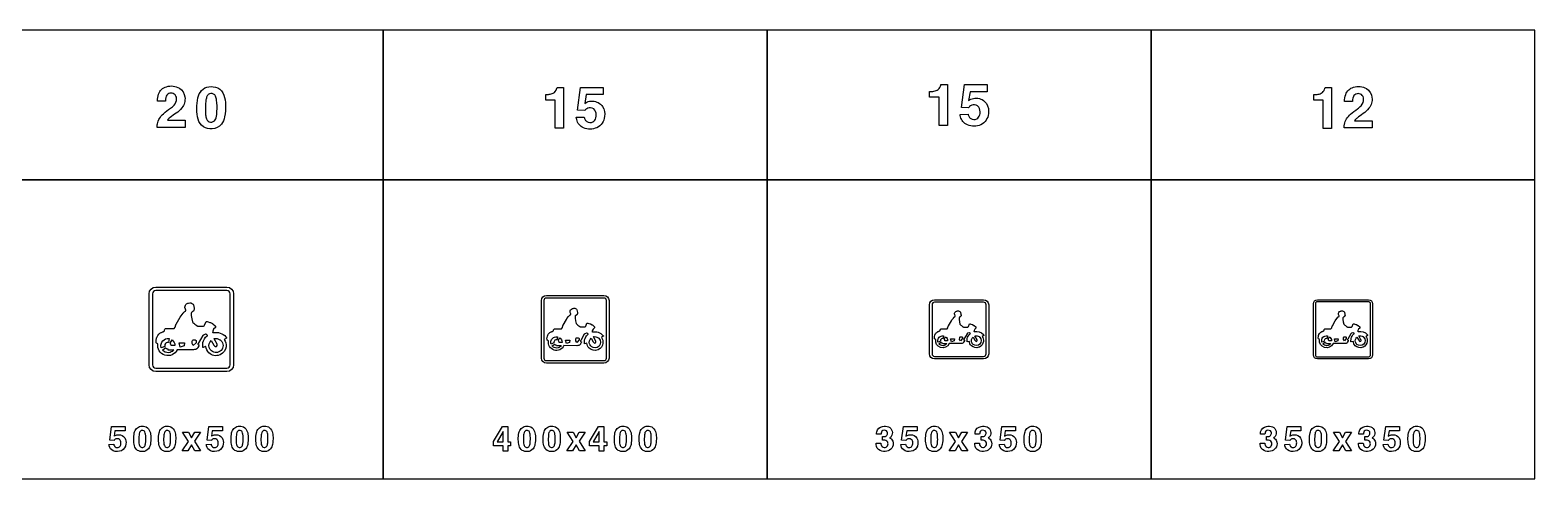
# Model space of a CAD drawing. Extents: x 0 to 18160, y 0 to 2655.
# Drawn here: x 9262 to 18160, y 0 to 2655 of the extents above; entities that cross this region are included whole.
import ezdxf

# ---------------------------------------------------------------- set-up
doc = ezdxf.new("R2010")
doc.units = 0
doc.header["$MEASUREMENT"] = 0

msp = doc.modelspace()

# ---------------------------------------------------------------- linework, layer by layer
for points in [[(9080, 1770), (11350, 1770), (11350, 2655), (9080, 2655)], [(11350, 1770), (13620, 1770), (13620, 2655), (11350, 2655)], [(13620, 1770), (15890, 1770), (15890, 2655), (13620, 2655)], [(15890, 1770), (18160, 1770), (18160, 2655), (15890, 2655)], [(9080, 0), (11350, 0), (11350, 1770), (9080, 1770)], [(11350, 0), (13620, 0), (13620, 1770), (11350, 1770)], [(13620, 0), (15890, 0), (15890, 1770), (13620, 1770)], [(15890, 0), (18160, 0), (18160, 1770), (15890, 1770)], [(10175.4, 805.123), (10172.3, 787.291), (10149.9, 779.901), (10143.3, 805.123)], [(12453.3, 821.098), (12450.8, 806.832), (12432.9, 800.921), (12427.7, 821.098)], [(14727.3, 829.086), (14725.1, 816.603), (14709.4, 811.431), (14704.8, 829.086)], [(16997.3, 829.086), (16995.1, 816.604), (16979.4, 811.431), (16974.8, 829.086)], [(10198.2, 221.797), (10163.1, 276.346), (10197.9, 276.346), (10216.2, 242.294), (10234.9, 276.346), (10269, 276.346), (10233.5, 222.318), (10270, 166.299), (10235.4, 166.299), (10215.6, 202.389), (10195.2, 166.299), (10161, 166.299)], [(12001, 222.096), (12055.2, 309.963), (12087.1, 309.963), (12087.1, 219.228), (12103.3, 219.228), (12103.3, 196.409), (12087.1, 196.409), (12087.1, 165.058), (12058.6, 165.058), (12058.6, 196.409), (12001, 196.409)], [(12058.6, 280.769), (12022.6, 219.228), (12058.6, 219.228)], [(12472.5, 221.797), (12437.4, 276.346), (12472.2, 276.346), (12490.5, 242.294), (12509.2, 276.346), (12543.3, 276.346), (12507.8, 222.318), (12544.3, 166.299), (12509.7, 166.299), (12489.9, 202.389), (12469.5, 166.299), (12435.3, 166.299)], [(12569, 222.114), (12623.3, 309.981), (12655.1, 309.981), (12655.1, 219.246), (12671.3, 219.246), (12671.3, 196.427), (12655.1, 196.427), (12655.1, 165.076), (12626.6, 165.076), (12626.6, 196.427), (12569, 196.427)], [(12626.6, 280.787), (12590.6, 219.246), (12626.6, 219.246)], [(14734.2, 221.783), (14699.1, 276.332), (14733.9, 276.332), (14752.1, 242.28), (14770.8, 276.333), (14805, 276.333), (14769.4, 222.304), (14806, 166.285), (14771.4, 166.285), (14751.6, 202.375), (14731.2, 166.285), (14697, 166.285)], [(17004.2, 221.783), (16969.1, 276.332), (17003.9, 276.332), (17022.1, 242.28), (17040.8, 276.333), (17075, 276.333), (17039.4, 222.304), (17076, 166.285), (17041.4, 166.285), (17021.6, 202.375), (17001.2, 166.285), (16967, 166.285)]]:
    msp.add_lwpolyline(points, close=True)
for points in [[(10012.9, 2078.85, -0.0640343), (10014.2, 2099.78, -0.161687), (10050, 2160.33, -0.0283718), (10091.8, 2192.71, 0.0545111), (10112.7, 2210.64, 0.192461), (10127.7, 2250.18, 0.234238), (10114.1, 2276.56, 0.196223), (10088.8, 2281.34, 0.252425), (10066.8, 2264.16, 0.0856617), (10062.7, 2247.14, 0.0202329), (10062, 2235.45), (10015.3, 2235.45, -0.0983795), (10021.4, 2276.76, -0.245047), (10067.6, 2319.89, -0.207102), (10144.5, 2311.55, -0.233443), (10177, 2259.22, -0.20961), (10158.8, 2195.04, -0.0785124), (10124.9, 2163.57, 0.0107372), (10089.1, 2137.78, 0.0665092), (10073.2, 2121.74), (10177.7, 2121.74), (10177.7, 2078.85)], [(10247.9, 2191.49, -0.0563084), (10253.9, 2254.33, -0.130301), (10276.1, 2298.12, -0.174843), (10317.9, 2319.53, -0.147552), (10371, 2312.9, -0.192146), (10407.8, 2269.73, -0.0833996), (10417.1, 2212.7, -0.0545507), (10412.1, 2141.92, -0.116773), (10393, 2097.85, -0.221099), (10338.1, 2070.16, -0.162564), (10286.7, 2082.68, -0.174743), (10255.4, 2128.1, -0.0640867), (10247.9, 2186.79)], [(12310.9, 2274.45), (12324.1, 2274.45, 0.0261527), (12330.1, 2275.12, 0.0824327), (12354.9, 2282.34, 0.211118), (12374.9, 2306.08, 0.0230957), (12377.6, 2315.99), (12415.7, 2315.99), (12415.7, 2074.01), (12367.1, 2074.01), (12367.1, 2241.03), (12310.9, 2241.03)], [(12491, 2139), (12538, 2140.78, 0.0452719), (12544.4, 2124.55, 0.0567733), (12549.1, 2117.67, 0.070207), (12553.5, 2114.2, 0.264984), (12589.6, 2112.3, 0.20748), (12607, 2135.41, 0.147389), (12605.8, 2173.44, 0.308532), (12576.4, 2194.85, 0.215743), (12546.7, 2184.62, 0.028781), (12541.3, 2178.38), (12498.7, 2180.39), (12516.5, 2315.07), (12650.5, 2315.07), (12650.5, 2273.2), (12550.1, 2273.2), (12541.1, 2221.19, -0.0211252), (12554.1, 2228.73, -0.121371), (12587.4, 2234.58, -0.244671), (12647.2, 2202.63, -0.173069), (12658.8, 2143.5, -0.256779), (12613.6, 2077.51, -0.199585), (12534, 2076.44, -0.245625), (12493.7, 2125.34, -0.0170062)], [(14580.9, 2291.94), (14594, 2291.94, 0.0261527), (14600.1, 2292.61, 0.0824327), (14624.9, 2299.84, 0.211118), (14644.9, 2323.58, 0.0230957), (14647.6, 2333.49), (14685.7, 2333.49), (14685.7, 2091.51), (14637.1, 2091.51), (14637.1, 2258.53), (14580.9, 2258.53)], [(14761, 2156.5), (14808, 2158.28, 0.0452719), (14814.4, 2142.04, 0.0567733), (14819.1, 2135.17, 0.070207), (14823.5, 2131.7, 0.264984), (14859.6, 2129.8, 0.20748), (14877, 2152.9, 0.147389), (14875.8, 2190.94, 0.308532), (14846.4, 2212.34, 0.215743), (14816.7, 2202.11, 0.028781), (14811.3, 2195.87), (14768.7, 2197.89), (14786.5, 2332.56), (14920.5, 2332.56), (14920.5, 2290.7), (14820.1, 2290.7), (14811.1, 2238.69, -0.0211252), (14824, 2246.23, -0.121371), (14857.4, 2252.08, -0.244671), (14917.2, 2220.12, -0.173069), (14928.7, 2161, -0.256779), (14883.6, 2095.01, -0.199585), (14804, 2093.94, -0.245625), (14763.7, 2142.83, -0.0170062)], [(16852.4, 2273.43), (16865.5, 2273.43, 0.0261527), (16871.5, 2274.1, 0.0824327), (16896.4, 2281.32, 0.211118), (16916.4, 2305.06, 0.0230957), (16919, 2314.97), (16957.1, 2314.97), (16957.1, 2072.99), (16908.5, 2072.99), (16908.5, 2240.01), (16852.4, 2240.01)], [(17032.5, 2075.98, -0.0640343), (17033.8, 2096.92, -0.161687), (17069.6, 2157.46, -0.0283718), (17111.4, 2189.85, 0.0545111), (17132.3, 2207.78, 0.192461), (17147.3, 2247.31, 0.234238), (17133.7, 2273.69, 0.196223), (17108.4, 2278.47, 0.252425), (17086.4, 2261.29, 0.0856617), (17082.3, 2244.27, 0.0202329), (17081.6, 2232.58), (17034.9, 2232.58, -0.0983795), (17041, 2273.89, -0.245047), (17087.1, 2317.02, -0.207102), (17164.1, 2308.69, -0.233443), (17196.6, 2256.36, -0.20961), (17178.4, 2192.18, -0.0785124), (17144.5, 2160.7, 0.0107372), (17108.7, 2134.91, 0.0665092), (17092.8, 2118.88), (17197.3, 2118.88), (17197.3, 2075.98)], [(10299.2, 2160.96, 0.0124589), (10299.8, 2154.64, 0.0668192), (10305.4, 2129.25, 0.615362), (10356.3, 2123.64, 0.0726881), (10361.7, 2136.67, 0.0588562), (10366.4, 2173.95, 0.0389037), (10364.8, 2240.94, 0.084671), (10358.2, 2264.28, 0.156013), (10346.8, 2276.44, 0.143208), (10331, 2279.4, 0.172584), (10315.3, 2273.2, 0.132565), (10305.3, 2257.64, 0.0498315), (10300.8, 2235.92, 0.0368731)], [(10005, 635, -0.414213), (9965, 675), (9965, 1095, -0.414213), (10005, 1135), (10425, 1135, -0.414213), (10465, 1095), (10465, 675, -0.414213), (10425, 635)], [(10005, 655), (10425, 655, 0.414213), (10445, 675), (10445, 1095, 0.414213), (10425, 1115), (10005, 1115, 0.414213), (9985, 1095), (9985, 675, 0.414213)], [(12315, 685, -0.414213), (12285, 715), (12285, 1055, -0.414213), (12315, 1085), (12655, 1085, -0.414213), (12685, 1055), (12685, 715, -0.414213), (12655, 685)], [(12315, 700), (12655, 700, 0.414213), (12670, 715), (12670, 1055, 0.414213), (12655, 1070), (12315, 1070, 0.414213), (12300, 1055), (12300, 715, 0.414213)], [(10088.5, 889.712), (10095.2, 889.127), (10097, 889.113), (10113.1, 889.113), (10120.4, 897.14), (10123.6, 911.098, -0.0734665), (10125.3, 915.37), (10149.5, 956.897), (10154.2, 964.241), (10166.6, 979.958, -0.106302), (10178, 991.614, 0.0110135), (10178.6, 992.24, -0.0597606), (10179.9, 993.14, 0.0358043), (10181.9, 994.426, 0.101417), (10182.4, 994.997, 0.121164), (10182.4, 995.512, 0.0681295), (10182, 997.083, -0.00559574), (10181.6, 998.255), (10178.1, 1009.24, -0.083152), (10176.9, 1016.55, -0.165526), (10180.2, 1027.78, -0.18054), (10194.9, 1039.05, -0.00931078), (10199.2, 1040.03, -0.1105), (10211.3, 1040.68, -0.107842), (10222.1, 1036.34, -0.193493), (10227.3, 1028.78), (10231, 1009.91, 0.0172048), (10232.1, 1006.33, -0.0531402), (10232.4, 1004.6, 0.0108776), (10232.8, 1002.61, -0.208209), (10232.4, 1000.44, -0.0626307), (10230.8, 998.827, 0.128147), (10229.4, 996.997, -0.0728872), (10227, 992.911, -0.0866384), (10225.1, 991.54, 0.0801902), (10222.5, 989.541, -0.063134), (10219.1, 986.741), (10217.6, 985.997, 0.26644), (10214.5, 981.226), (10214.5, 967.483), (10217.5, 946.97), (10221.7, 929.113), (10224.6, 926.226, 0.0469482), (10247.2, 906.564, -0.00650722), (10247.6, 906.173, 0.218206), (10252.4, 904.234, -0.0203546), (10261.9, 903.667), (10287.5, 902.838, 0.151053), (10293.8, 909.416), (10301.9, 930.741, -0.0922647), (10315.5, 928.941), (10324.6, 925.997, -0.0521005), (10328, 924.669), (10340.8, 918.555, -0.0470384), (10341.4, 918.097), (10342.6, 917.126), (10356.3, 904.869, -0.00817169), (10357.7, 903.175), (10357.7, 897.666), (10357.7, 895.583), (10347, 885.883), (10341.5, 873.541), (10341.5, 864.841, -0.0145012), (10344.7, 865.686, -0.265916), (10420, 840.379, -0.0810022), (10422.5, 837.27, 0.0363716), (10423.2, 836.34, -0.139956), (10423.6, 835.455, -0.160071), (10423.2, 834.184, -0.102832), (10422.7, 833.527), (10409.9, 825.469, 0.0925799), (10409.2, 824.341, -0.188308), (10420.2, 782, -0.261646), (10386.5, 734.798, -0.0175687), (10382.6, 733.124, -0.296211), (10318.9, 745.953, -0.179221), (10301.1, 783.511, 0.116494), (10300.3, 783.398, 0.0103544), (10299.8, 783.183), (10284.4, 777.862, -0.2492), (10283.1, 778.769, -0.123838), (10282.8, 781.498, 0.0149387), (10282.9, 783.312), (10282.9, 791.876, -0.0757121), (10284, 806.15, -0.164288), (10307.9, 846.251), (10308.4, 846.597, -0.0193104), (10309.1, 847.169, 0.232387), (10310.3, 849.355, 0.210015), (10309.3, 851.29), (10303.3, 856.504, 0.319438), (10299.1, 856.43), (10287.1, 851.162, 0.146069), (10282.1, 848.083), (10255.4, 801.64, -0.00762211), (10254.2, 799.94, 0.0853015), (10253.5, 798.44, 0.267708), (10254, 796.962), (10259.4, 793.497, -0.281828), (10260.6, 791.34, -0.10676), (10259.8, 788.483, -0.00628298), (10259.5, 787.883), (10254.3, 778.069, -0.0103413), (10253.1, 776.055, 0.0265761), (10252.8, 775.555, -0.102349), (10252, 774.525, 0.0536974), (10251, 773.405, -0.153336), (10241.4, 765.957, -0.0602058), (10227.3, 763.997), (10131.1, 764.113, -0.878082), (10017.4, 799.233, 0.0275905), (10017.2, 799.498), (10008.6, 803.598, -0.0367478), (10007.6, 804.255, -0.0743239), (10007, 804.94, -0.0353878), (10006.4, 813.977, -0.0824297), (10009.7, 834.188, -0.025853), (10012.2, 840.347, -0.171848), (10036.2, 866.781, -0.0205611), (10039.1, 867.025, 0.119232), (10045.3, 869.168, -0.0351181), (10047.6, 870.24), (10049.1, 870.997, 0.053858), (10050.8, 871.897, -0.0879301), (10052.6, 872.941, 0.0714282), (10054.6, 874.012, 0.234052), (10055.8, 876.998, 0.0224439), (10055.6, 878.983, -0.173776), (10056, 881.068, 0.00833532), (10056.8, 882.369, -0.0894157), (10062.5, 889.712)], [(12383.8, 888.77), (12389.2, 888.301), (12390.6, 888.29), (12403.5, 888.29), (12409.3, 894.712), (12411.9, 905.878, -0.0734665), (12413.2, 909.296), (12432.6, 942.518), (12436.4, 948.393), (12446.2, 960.966, -0.106302), (12455.4, 970.291, 0.0110135), (12455.9, 970.792, -0.0597606), (12456.9, 971.512, 0.0358043), (12458.5, 972.541, 0.101417), (12458.9, 973.204, 0.0681295), (12458.6, 974.666, -0.00559574), (12458.3, 975.604), (12455.5, 984.393, -0.083152), (12454.5, 990.241, -0.165526), (12457.2, 999.22, -0.18054), (12468.9, 1008.24, -0.00931078), (12472.3, 1009.03, -0.1105), (12482, 1009.54, -0.107842), (12490.7, 1006.07, -0.193493), (12494.8, 1000.03), (12497.8, 984.93, 0.0172048), (12498.7, 982.061, -0.0531402), (12498.9, 980.678, 0.0108776), (12499.2, 979.089, -0.208209), (12498.9, 977.353, -0.0626307), (12497.6, 976.061, 0.128147), (12496.5, 974.598, -0.0728872), (12494.6, 971.329, -0.0866384), (12493.1, 970.232, 0.0801902), (12491, 968.633, -0.063134), (12488.3, 966.393), (12487.1, 965.798, 0.26644), (12484.6, 961.981), (12484.6, 950.986), (12487, 934.576), (12490.4, 920.29), (12492.7, 917.981, 0.0469482), (12510.9, 902.095, 0.218206), (12514.9, 900.387, -0.0203546), (12522.5, 899.933), (12543, 899.27, 0.151053), (12548, 904.533), (12554.5, 921.593, -0.0922647), (12565.4, 920.153), (12572.7, 917.798, -0.0521005), (12575.4, 916.735), (12585.6, 911.844, -0.0470384), (12586.1, 911.478), (12587.1, 910.701), (12598.1, 900.895, -0.00817169), (12599.2, 899.54), (12599.2, 895.133), (12599.2, 893.466), (12590.6, 885.706), (12586.2, 875.832), (12586.2, 868.873, -0.0145012), (12588.8, 869.549, -0.265916), (12649, 849.303, -0.0810022), (12651, 846.816, 0.0363716), (12651.5, 846.072, -0.139956), (12651.9, 845.364, -0.160071), (12651.6, 844.347, -0.102832), (12651.1, 843.821), (12640.9, 837.375, 0.0925799), (12640.3, 836.472, -0.188308), (12649.1, 802.6, -0.261646), (12622.2, 764.838, -0.0175687), (12619.1, 763.499, -0.296211), (12568.1, 773.762, -0.179221), (12553.8, 803.809, 0.116494), (12553, 803.633), (12540.5, 799.289, -0.2492), (12539.5, 800.015, -0.123838), (12539.2, 802.198, 0.0149387), (12539.3, 803.649), (12539.3, 810.501, -0.0757121), (12540.2, 821.92, -0.164288), (12559.5, 854.139, -0.0193104), (12560.3, 854.735, 0.232387), (12561.2, 856.484, 0.210015), (12560.5, 858.032), (12555.6, 862.204, 0.319438), (12552.3, 862.144), (12542.7, 857.93, 0.146069), (12538.7, 855.466), (12517.3, 818.312, -0.00762211), (12516.4, 816.952, 0.0853015), (12515.8, 815.752, 0.267708), (12516.2, 814.57), (12520.5, 811.798, -0.281828), (12521.5, 810.072, -0.10676), (12520.8, 807.787, -0.00628298), (12520.6, 807.307), (12516.5, 799.455, -0.0103413), (12515.4, 797.644, -0.102349), (12514.6, 796.62, 0.0536974), (12513.8, 795.724, -0.153336), (12506.1, 789.765, -0.0602058), (12494.8, 788.197), (12417.9, 788.29, -0.878082), (12326.8, 816.492), (12319.9, 819.878, -0.0367478), (12319.1, 820.404, -0.0743239), (12318.6, 820.952, -0.0353878), (12318.1, 828.182, -0.0824297), (12320.8, 844.35, -0.025853), (12322.7, 849.278, -0.171848), (12341.9, 870.425, -0.0205611), (12344.3, 870.62, 0.119232), (12349.3, 872.335, -0.0351181), (12351.1, 873.192), (12352.3, 873.798, 0.053858), (12353.6, 874.518, -0.0879301), (12355.1, 875.353, 0.0714282), (12356.7, 876.21, 0.234052), (12357.6, 878.598, 0.0224439), (12357.5, 880.186, -0.173776), (12357.8, 881.855, 0.00833532), (12358.4, 882.895, -0.0894157), (12363, 888.77)], [(14610, 710, -0.414213), (14580, 740), (14580, 1030, -0.414213), (14610, 1060), (14900, 1060, -0.414213), (14930, 1030), (14930, 740, -0.414213), (14900, 710)], [(14610, 725), (14900, 725, 0.414213), (14915, 740), (14915, 1030, 0.414213), (14900, 1045), (14610, 1045, 0.414213), (14595, 1030), (14595, 740, 0.414213)], [(14666.5, 888.299), (14671.2, 887.889), (14672.4, 887.879), (14683.7, 887.879), (14688.8, 893.498), (14691, 903.269, -0.0734665), (14692.2, 906.259), (14709.2, 935.328), (14712.5, 940.469), (14721.1, 951.471, -0.106302), (14729.1, 959.63, 0.0110135), (14729.6, 960.068, -0.0597606), (14730.4, 960.698, 0.0358043), (14731.8, 961.599, 0.101417), (14732.2, 962.178, 0.0681295), (14731.9, 963.458, -0.00559574), (14731.6, 964.278), (14729.2, 971.969, -0.083152), (14728.3, 977.086, -0.165526), (14730.7, 984.943, -0.18054), (14740.9, 992.835, -0.00931078), (14743.9, 993.522, -0.1105), (14752.4, 993.976, -0.107842), (14760, 990.938, -0.193493), (14763.6, 985.648), (14766.2, 972.438, 0.0172048), (14767, 969.929, -0.0531402), (14767.2, 968.719, 0.0108776), (14767.5, 967.328, -0.208209), (14767.2, 965.809, -0.0626307), (14766.1, 964.679, 0.128147), (14765.1, 963.398, -0.0728872), (14763.4, 960.538, -0.0866384), (14762, 959.578, 0.0801902), (14760.3, 958.179, -0.063134), (14757.9, 956.219), (14756.8, 955.698, 0.26644), (14754.7, 952.358), (14754.7, 942.738), (14756.8, 928.379), (14759.7, 915.879), (14761.8, 913.858, 0.0469482), (14777.7, 899.958, 0.218206), (14781.2, 898.464, -0.0203546), (14787.9, 898.067), (14805.8, 897.486, 0.151053), (14810.1, 902.091), (14815.8, 917.019, -0.0922647), (14825.4, 915.759), (14831.7, 913.698, -0.0521005), (14834.1, 912.769), (14843.1, 908.488, -0.0470384), (14843.5, 908.168), (14844.3, 907.488), (14853.9, 898.908, -0.00817169), (14854.9, 897.723), (14854.9, 893.866), (14854.9, 892.408), (14847.4, 885.618), (14843.5, 876.978), (14843.5, 870.889, -0.0145012), (14845.8, 871.48, -0.265916), (14898.5, 853.766, -0.0810022), (14900.2, 851.589, 0.0363716), (14900.7, 850.938, -0.139956), (14901, 850.318, -0.160071), (14900.8, 849.429, -0.102832), (14900.4, 848.969), (14891.4, 843.328, 0.0925799), (14890.9, 842.539, -0.188308), (14898.6, 812.9, -0.261646), (14875, 779.858, -0.0175687), (14872.3, 778.687, -0.296211), (14827.7, 787.667, -0.179221), (14815.2, 813.958, 0.116494), (14814.5, 813.804), (14803.5, 810.003, -0.2492), (14802.7, 810.639, -0.123838), (14802.5, 812.549, 0.0149387), (14802.5, 813.818), (14802.5, 819.813, -0.0757121), (14803.3, 829.805, -0.164288), (14820.2, 857.997, -0.0193104), (14820.9, 858.519, 0.232387), (14821.7, 860.049, 0.210015), (14821, 861.403), (14816.8, 865.053, 0.319438), (14813.9, 865.001), (14805.5, 861.313, 0.146069), (14802, 859.158), (14783.3, 826.648, -0.00762211), (14782.5, 825.458, 0.0853015), (14782, 824.408, 0.267708), (14782.3, 823.374), (14786.1, 820.948, -0.281828), (14786.9, 819.438, -0.10676), (14786.2, 817.228), (14782.5, 810.148, -0.0103413), (14781.6, 808.563, -0.102349), (14780.9, 807.668, 0.0536974), (14780.2, 806.883, -0.153336), (14773.5, 801.67, -0.0602058), (14763.6, 800.298), (14696.3, 800.379, -0.878082), (14616.6, 825.056), (14610.6, 828.019, -0.0367478), (14609.8, 828.478, -0.0743239), (14609.4, 828.958, -0.0353878), (14609, 835.284, -0.0824297), (14611.3, 849.432, -0.025853), (14613, 853.743, -0.171848), (14629.8, 872.247, -0.0205611), (14631.9, 872.418, 0.119232), (14636.2, 873.918, -0.0351181), (14637.8, 874.668), (14638.9, 875.198, 0.053858), (14640, 875.828, -0.0879301), (14641.3, 876.559, 0.0714282), (14642.8, 877.309, 0.234052), (14643.5, 879.398, 0.0224439), (14643.4, 880.788, -0.173776), (14643.7, 882.248, 0.00833532), (14644.3, 883.158, -0.0894157), (14648.3, 888.299)], [(16874, 710, -0.414213), (16850, 734), (16850, 1036, -0.414213), (16874, 1060), (17176, 1060, -0.414213), (17200, 1036), (17200, 734, -0.414213), (17176, 710)], [(16874, 722), (17176, 722, 0.414213), (17188, 734), (17188, 1036, 0.414213), (17176, 1048), (16874, 1048, 0.414213), (16862, 1036), (16862, 734, 0.414213)], [(16936.5, 888.299), (16941.2, 887.889), (16942.4, 887.879), (16953.7, 887.879), (16958.8, 893.498), (16961, 903.269, -0.0734665), (16962.2, 906.259), (16979.2, 935.328), (16982.5, 940.469), (16991.1, 951.471, -0.106302), (16999.1, 959.63, 0.0110135), (16999.6, 960.068, -0.0597606), (17000.4, 960.698, 0.0358043), (17001.8, 961.599, 0.101417), (17002.2, 962.178, 0.0681295), (17001.9, 963.458, -0.00559574), (17001.6, 964.278), (16999.2, 971.969, -0.083152), (16998.3, 977.086, -0.165526), (17000.7, 984.943, -0.18054), (17010.9, 992.836, -0.00931078), (17013.9, 993.523, -0.1105), (17022.4, 993.976, -0.107842), (17030, 990.939, -0.193493), (17033.6, 985.649), (17036.2, 972.439, 0.0172048), (17037, 969.929, -0.0531402), (17037.2, 968.719, 0.0108776), (17037.5, 967.328, -0.208209), (17037.2, 965.809, -0.0626307), (17036.1, 964.679, 0.128147), (17035.1, 963.399, -0.0728872), (17033.4, 960.538, -0.0866384), (17032, 959.578, 0.0801902), (17030.3, 958.179, -0.063134), (17027.9, 956.219), (17026.8, 955.698, 0.26644), (17024.7, 952.358), (17024.7, 942.738), (17026.8, 928.379), (17029.7, 915.879), (17031.8, 913.858, 0.0469482), (17047.7, 899.958, 0.218206), (17051.2, 898.464, -0.0203546), (17057.9, 898.067), (17075.8, 897.486, 0.151053), (17080.1, 902.091), (17085.8, 917.019, -0.0922647), (17095.4, 915.759), (17101.7, 913.698, -0.0521005), (17104.1, 912.769), (17113.1, 908.488, -0.0470384), (17113.5, 908.168), (17114.3, 907.488), (17123.9, 898.908, -0.00817169), (17124.9, 897.723), (17124.9, 893.866), (17124.9, 892.408), (17117.4, 885.618), (17113.5, 876.979), (17113.5, 870.889, -0.0145012), (17115.8, 871.481, -0.265916), (17168.5, 853.766, -0.0810022), (17170.2, 851.589, 0.0363716), (17170.7, 850.939, -0.139956), (17171, 850.318, -0.160071), (17170.8, 849.429, -0.102832), (17170.4, 848.969), (17161.4, 843.328, 0.0925799), (17160.9, 842.539, -0.188308), (17168.6, 812.9, -0.261646), (17145, 779.858, -0.0175687), (17142.3, 778.687, -0.296211), (17097.7, 787.667, -0.179221), (17085.2, 813.958, 0.116494), (17084.5, 813.804), (17073.6, 810.004, -0.2492), (17072.7, 810.639, -0.123838), (17072.5, 812.549, 0.0149387), (17072.5, 813.818), (17072.5, 819.814, -0.0757121), (17073.3, 829.805, -0.164288), (17090.2, 857.997, -0.0193104), (17090.9, 858.519, 0.232387), (17091.7, 860.049, 0.210015), (17091, 861.403), (17086.8, 865.053, 0.319438), (17083.9, 865.001), (17075.5, 861.314, 0.146069), (17072, 859.158), (17053.3, 826.649, -0.00762211), (17052.5, 825.458, 0.0853015), (17052, 824.408, 0.267708), (17052.3, 823.374), (17056.1, 820.948, -0.281828), (17056.9, 819.439, -0.10676), (17056.2, 817.229), (17052.5, 810.149, -0.0103413), (17051.6, 808.564, -0.102349), (17050.9, 807.668, 0.0536974), (17050.2, 806.883, -0.153336), (17043.5, 801.67, -0.0602058), (17033.6, 800.298), (16966.3, 800.379, -0.878082), (16886.6, 825.056), (16880.6, 828.019, -0.0367478), (16879.8, 828.479, -0.0743239), (16879.4, 828.958, -0.0353878), (16879, 835.284, -0.0824297), (16881.3, 849.432, -0.025853), (16883, 853.743, -0.171848), (16899.8, 872.247, -0.0205611), (16901.9, 872.418, 0.119232), (16906.2, 873.918, -0.0351181), (16907.8, 874.668), (16908.9, 875.198, 0.053858), (16910, 875.828, -0.0879301), (16911.3, 876.559, 0.0714282), (16912.8, 877.309, 0.234052), (16913.5, 879.399, 0.0224439), (16913.4, 880.788, -0.173776), (16913.7, 882.248, 0.00833532), (16914.3, 883.158, -0.0894157), (16918.3, 888.299)], [(10084.6, 829.869), (10080.4, 807.355, 0.215973), (10065.4, 804.168, 0.303972), (10058.1, 783.969, -0.0465995), (10037.2, 774.94, -0.0530885), (10035.2, 783.955, -0.152043), (10040.4, 808.855, -0.262006), (10073, 829.869)], [(10118.3, 789.069, -0.207676), (10117.6, 788.326), (10095.8, 788.262, 0.192112), (10089.2, 803.012), (10101.1, 822.24, -0.224554)], [(10226.5, 788.287), (10219.8, 800.167), (10220.6, 815.198, -0.207573), (10223.3, 820.898, -0.0936629), (10225.4, 821.812), (10238, 821.812), (10243.1, 818.541, -0.0648039), (10243.2, 817.818), (10243.1, 805.942)], [(10384.3, 822.941, -0.0427255), (10386.6, 821.229), (10388.9, 819.294, -0.00685609), (10389.8, 818.468, -0.984128), (10333.4, 757.858), (10329.5, 761.706, -0.071969), (10324.3, 769.064, -0.0470388), (10321.2, 776.939, -0.305541), (10333.1, 818.674), (10348.9, 792.024, 0.0355808), (10352.4, 786.91, 0.977951), (10367.7, 796.073, 0.0278456), (10367.3, 796.837), (10349.2, 828.769), (10348.6, 829.863, -0.197025)], [(12380.7, 840.895), (12377.3, 822.884, 0.215973), (12365.3, 820.335, 0.303972), (12359.4, 804.175, -0.0465995), (12342.7, 796.952, -0.0530885), (12341.2, 804.164, -0.152043), (12345.3, 824.084, -0.262006), (12371.4, 840.895)], [(12407.6, 808.255, -0.207676), (12407.1, 807.661), (12389.7, 807.609, 0.192112), (12384.4, 819.409), (12393.9, 834.792, -0.224554)], [(12494.2, 807.629), (12488.8, 817.134), (12489.5, 829.158, -0.207573), (12491.6, 833.719, -0.0936629), (12493.3, 834.45), (12503.4, 834.45), (12507.4, 831.833, -0.0648039), (12507.6, 831.254), (12507.5, 821.753)], [(12620.5, 835.353, -0.0427255), (12622.2, 833.983), (12624.1, 832.435, -0.00685609), (12624.8, 831.774, -0.984128), (12579.7, 783.287), (12576.6, 786.365, -0.071969), (12572.5, 792.251, -0.0470388), (12570, 798.551, -0.305541), (12579.5, 831.94), (12592.1, 810.619, 0.0355808), (12594.9, 806.528, 0.977951), (12607.2, 813.858, 0.0278456), (12606.8, 814.47), (12592.3, 840.015), (12591.9, 840.89, -0.197025)], [(14663.7, 846.408), (14660.8, 830.648, 0.215973), (14650.3, 828.418, 0.303972), (14645.1, 814.278, -0.0465995), (14630.5, 807.958, -0.0530885), (14629.2, 814.269, -0.152043), (14632.8, 831.698, -0.262006), (14655.6, 846.408)], [(14636.2, 798.679), (14646, 806.778), (14647.1, 807.799, -0.0903529), (14647.9, 808.239, 0.140039), (14657.7, 803.658, -0.177471), (14658.1, 802.769), (14658, 800.889, 0.248803), (14658.5, 800.428, 0.0334913), (14659.2, 800.379), (14682.1, 800.379, -0.16455), (14667.2, 789.438, -0.259081), (14640.1, 794.748, -0.0480415)], [(14687.3, 817.849, -0.207676), (14686.8, 817.329), (14671.6, 817.283, 0.192112), (14667, 827.608), (14675.3, 841.068, -0.224554)], [(14763.1, 817.301), (14758.3, 825.617), (14758.9, 836.139, -0.207573), (14760.8, 840.129, -0.0936629), (14762.3, 840.769), (14771.1, 840.769), (14774.6, 838.479, -0.0648039), (14774.7, 837.973), (14774.7, 829.659)], [(14873.5, 841.559, -0.0427255), (14875.1, 840.36), (14876.7, 839.006, -0.00685609), (14877.3, 838.428, -0.984128), (14837.9, 796.001), (14835.1, 798.694, -0.071969), (14831.5, 803.845, -0.0470388), (14829.4, 809.357, -0.305541), (14837.7, 838.572), (14848.7, 819.917, 0.0355808), (14851.2, 816.337, 0.977951), (14861.9, 822.751, 0.0278456), (14861.6, 823.286), (14848.9, 845.639), (14848.5, 846.404, -0.197025)], [(16933.7, 846.408), (16930.8, 830.649, 0.215973), (16920.3, 828.418, 0.303972), (16915.1, 814.278, -0.0465995), (16900.5, 807.958, -0.0530885), (16899.2, 814.269, -0.152043), (16902.8, 831.698, -0.262006), (16925.6, 846.408)], [(16906.2, 798.679), (16916, 806.778), (16917.1, 807.799, -0.0903529), (16917.9, 808.239, 0.140039), (16927.7, 803.658, -0.177471), (16928.1, 802.769), (16928, 800.889, 0.248803), (16928.5, 800.428, 0.0334913), (16929.2, 800.379), (16952.1, 800.379, -0.16455), (16937.2, 789.439, -0.259081), (16910.1, 794.748, -0.0480415)], [(16957.3, 817.849, -0.207676), (16956.8, 817.329), (16941.6, 817.283, 0.192112), (16937, 827.608), (16945.3, 841.068, -0.224554)], [(17033.1, 817.301), (17028.3, 825.617), (17028.9, 836.139, -0.207573), (17030.8, 840.129, -0.0936629), (17032.3, 840.769), (17041.1, 840.769), (17044.6, 838.479, -0.0648039), (17044.7, 837.973), (17044.7, 829.659)], [(17143.5, 841.559, -0.0427255), (17145.1, 840.36), (17146.7, 839.006, -0.00685609), (17147.3, 838.428, -0.984128), (17107.9, 796.001), (17105.1, 798.694, -0.071969), (17101.5, 803.845, -0.0470388), (17099.4, 809.358, -0.305541), (17107.7, 838.572), (17118.7, 819.917, 0.0355808), (17121.2, 816.337, 0.977951), (17131.9, 822.751, 0.0278456), (17131.6, 823.286), (17118.9, 845.639), (17118.5, 846.404, -0.197025)], [(10045.3, 761.684), (10059.2, 773.255), (10060.8, 774.712, -0.0903529), (10062, 775.341, 0.140039), (10076, 768.797, -0.177471), (10076.6, 767.526), (10076.5, 764.841, 0.248803), (10077.2, 764.183, 0.0334913), (10078.1, 764.113), (10110.8, 764.113, -0.16455), (10089.6, 748.483, -0.259081), (10050.8, 756.068, -0.0480415)], [(12349.2, 786.347), (12360.4, 795.604), (12361.6, 796.77, -0.0903529), (12362.6, 797.273, 0.140039), (12373.8, 792.038, -0.177471), (12374.3, 791.021), (12374.2, 788.873, 0.248803), (12374.7, 788.346, 0.0334913), (12375.5, 788.29), (12401.7, 788.29, -0.16455), (12384.7, 775.787, -0.259081), (12353.6, 781.855, -0.0480415)], [(9727.75, 203.882), (9755.92, 204.948, 0.0452719), (9759.76, 195.209, 0.0567733), (9762.6, 191.086, 0.070207), (9765.26, 189, 0.264984), (9786.87, 187.863, 0.20748), (9797.32, 201.726, 0.147389), (9796.63, 224.545, 0.308532), (9779, 237.389, 0.215743), (9761.13, 231.252, 0.028781), (9757.91, 227.507), (9732.34, 228.716), (9743.03, 309.522), (9823.46, 309.522), (9823.46, 284.403), (9763.2, 284.403), (9757.82, 253.195, -0.0211252), (9765.57, 257.721, -0.121371), (9785.57, 261.228, -0.244671), (9821.44, 242.057, -0.173069), (9828.39, 206.583, -0.256779), (9801.28, 166.986, -0.199585), (9753.55, 166.346, -0.245625), (9729.38, 195.683, -0.0170062)], [(9874.18, 234.284, -0.0563084), (9877.8, 271.986, -0.130301), (9891.12, 298.265, -0.174843), (9916.22, 311.109, -0.147552), (9948.09, 307.128, -0.192146), (9970.17, 281.228, -0.0833996), (9975.72, 247.01, -0.0545507), (9972.71, 204.545, -0.116773), (9961.26, 178.1, -0.221099), (9928.35, 161.488, -0.162564), (9897.47, 169, -0.174743), (9878.71, 196.251, -0.0640867), (9874.23, 231.464)], [(9905.01, 215.967, 0.0124589), (9905.32, 212.175, 0.0668192), (9908.68, 196.938, 0.615362), (9939.23, 193.574, 0.0726881), (9942.5, 201.393, 0.0588562), (9945.32, 223.763, 0.0389037), (9944.34, 263.953, 0.084671), (9940.39, 277.957, 0.156013), (9933.52, 285.256, 0.143208), (9924.08, 287.033, 0.172584), (9914.63, 283.313, 0.132565), (9908.66, 273.976, 0.0498315), (9905.93, 260.943, 0.0368731)], [(10020.9, 234.284, -0.0563084), (10024.6, 271.986, -0.130301), (10037.9, 298.265, -0.174843), (10063, 311.109, -0.147552), (10094.8, 307.128, -0.192146), (10116.9, 281.227, -0.0833996), (10122.5, 247.009, -0.0545507), (10119.5, 204.545, -0.116773), (10108, 178.1, -0.221099), (10075.1, 161.488, -0.162564), (10044.2, 169, -0.174743), (10025.5, 196.251, -0.0640867), (10021, 231.465)], [(10051.8, 215.967, 0.0124589), (10052.1, 212.175, 0.0668192), (10055.4, 196.938, 0.615362), (10086, 193.574, 0.0726881), (10089.2, 201.393, 0.0588562), (10092.1, 223.763, 0.0389037), (10091.1, 263.953, 0.084671), (10087.1, 277.957, 0.156013), (10080.3, 285.256, 0.143208), (10070.8, 287.033, 0.172584), (10061.4, 283.313, 0.132565), (10055.4, 273.976, 0.0498315), (10052.7, 260.943, 0.0368731)], [(10303.3, 203.891), (10331.5, 204.957, 0.0452719), (10335.3, 195.218, 0.0567733), (10338.2, 191.095, 0.070207), (10340.8, 189.009, 0.264984), (10362.4, 187.872, 0.20748), (10372.9, 201.735, 0.147389), (10372.2, 224.554, 0.308532), (10354.6, 237.398, 0.215743), (10336.7, 231.261, 0.028781), (10333.5, 227.517), (10307.9, 228.725), (10318.6, 309.531), (10399, 309.531), (10399, 284.412), (10338.8, 284.412), (10333.4, 253.204, -0.0211252), (10341.1, 257.73, -0.121371), (10361.1, 261.237, -0.244671), (10397, 242.066, -0.173069), (10404, 206.592, -0.256779), (10376.8, 166.995, -0.199585), (10329.1, 166.355, -0.245625), (10305, 195.692, -0.0170062)], [(10449.7, 234.285, -0.0563084), (10453.4, 271.986, -0.130301), (10466.7, 298.266, -0.174843), (10491.8, 311.109, -0.147552), (10523.7, 307.128, -0.192146), (10545.7, 281.228, -0.0833996), (10551.3, 247.01, -0.0545507), (10548.3, 204.545, -0.116773), (10536.8, 178.1, -0.221099), (10503.9, 161.488, -0.162564), (10473, 169, -0.174743), (10454.3, 196.251, -0.0640867), (10449.8, 231.465)], [(10480.6, 215.967, 0.0124589), (10480.9, 212.176, 0.0668192), (10484.3, 196.939, 0.615362), (10514.8, 193.574, 0.0726881), (10518.1, 201.394, 0.0588562), (10520.9, 223.763, 0.0389037), (10519.9, 263.953, 0.084671), (10516, 277.958, 0.156013), (10509.1, 285.256, 0.143208), (10499.7, 287.033, 0.172584), (10490.2, 283.313, 0.132565), (10484.2, 273.977, 0.0498315), (10481.5, 260.943, 0.0368731)], [(10596.5, 234.275, -0.0563084), (10600.1, 271.977, -0.130301), (10613.4, 298.256, -0.174843), (10638.5, 311.1, -0.147552), (10670.4, 307.119, -0.192146), (10692.5, 281.219, -0.0833996), (10698, 247.001, -0.0545507), (10695, 204.536, -0.116773), (10683.6, 178.091, -0.221099), (10650.7, 161.479, -0.162564), (10619.8, 168.991, -0.174743), (10601, 196.242, -0.0640867), (10596.5, 231.455)], [(10627.3, 215.958, 0.0124589), (10627.6, 212.166, 0.0668192), (10631, 196.929, 0.615362), (10661.5, 193.565, 0.0726881), (10664.8, 201.384, 0.0588562), (10667.6, 223.754, 0.0389037), (10666.7, 263.944, 0.084671), (10662.7, 277.948, 0.156013), (10655.8, 285.247, 0.143208), (10646.4, 287.024, 0.172584), (10636.9, 283.304, 0.132565), (10631, 273.967, 0.0498315), (10628.2, 260.934, 0.0368731)], [(12148.5, 234.285, -0.0563084), (12152.1, 271.986, -0.130301), (12165.4, 298.266, -0.174843), (12190.5, 311.109, -0.147552), (12222.4, 307.128, -0.192146), (12244.5, 281.228, -0.0833996), (12250, 247.01, -0.0545507), (12247, 204.545, -0.116773), (12235.6, 178.1, -0.221099), (12202.7, 161.489, -0.162564), (12171.8, 169, -0.174743), (12153, 196.252, -0.0640867), (12148.5, 231.465)], [(12179.3, 215.967, 0.0124589), (12179.6, 212.176, 0.0668192), (12183, 196.939, 0.615362), (12213.5, 193.574, 0.0726881), (12216.8, 201.394, 0.0588562), (12219.6, 223.763, 0.0389037), (12218.6, 263.953, 0.084671), (12214.7, 277.958, 0.156013), (12207.8, 285.256, 0.143208), (12198.4, 287.034, 0.172584), (12188.9, 283.313, 0.132565), (12183, 273.977, 0.0498315), (12180.2, 260.943, 0.0368731)], [(12295.2, 234.285, -0.0563084), (12298.9, 271.986, -0.130301), (12312.2, 298.266, -0.174843), (12337.3, 311.109, -0.147552), (12369.1, 307.128, -0.192146), (12391.2, 281.228, -0.0833996), (12396.8, 247.01, -0.0545507), (12393.8, 204.545, -0.116773), (12382.3, 178.1, -0.221099), (12349.4, 161.489, -0.162564), (12318.5, 169.001, -0.174743), (12299.8, 196.252, -0.0640867), (12295.3, 231.465)], [(12326.1, 215.967, 0.0124589), (12326.4, 212.176, 0.0668192), (12329.7, 196.939, 0.615362), (12360.3, 193.574, 0.0726881), (12363.5, 201.394, 0.0588562), (12366.4, 223.763, 0.0389037), (12365.4, 263.953, 0.084671), (12361.4, 277.958, 0.156013), (12354.6, 285.256, 0.143208), (12345.1, 287.034, 0.172584), (12335.7, 283.313, 0.132565), (12329.7, 273.977, 0.0498315), (12327, 260.943, 0.0368731)], [(12716.5, 234.285, -0.0563084), (12720.1, 271.986, -0.130301), (12733.4, 298.265, -0.174843), (12758.5, 311.109, -0.147552), (12790.4, 307.128, -0.192146), (12812.5, 281.228, -0.0833996), (12818, 247.01, -0.0545507), (12815, 204.545, -0.116773), (12803.6, 178.1, -0.221099), (12770.7, 161.488, -0.162564), (12739.8, 169, -0.174743), (12721, 196.251, -0.0640867), (12716.5, 231.465)], [(12747.3, 215.967, 0.0124589), (12747.6, 212.176, 0.0668192), (12751, 196.939, 0.615362), (12781.5, 193.574, 0.0726881), (12784.8, 201.394, 0.0588562), (12787.6, 223.763, 0.0389037), (12786.7, 263.953, 0.084671), (12782.7, 277.957, 0.156013), (12775.8, 285.256, 0.143208), (12766.4, 287.033, 0.172584), (12757, 283.313, 0.132565), (12751, 273.976, 0.0498315), (12748.3, 260.943, 0.0368731)], [(12863.2, 234.275, -0.0563084), (12866.9, 271.977, -0.130301), (12880.2, 298.256, -0.174843), (12905.3, 311.1, -0.147552), (12937.2, 307.119, -0.192146), (12959.2, 281.218, -0.0833996), (12964.8, 247, -0.0545507), (12961.8, 204.536, -0.116773), (12950.3, 178.091, -0.221099), (12917.4, 161.479, -0.162564), (12886.5, 168.991, -0.174743), (12867.8, 196.242, -0.0640867), (12863.3, 231.455)], [(12894.1, 215.958, 0.0124589), (12894.4, 212.166, 0.0668192), (12897.8, 196.929, 0.615362), (12928.3, 193.565, 0.0726881), (12931.6, 201.384, 0.0588562), (12934.4, 223.754, 0.0389037), (12933.4, 263.944, 0.084671), (12929.5, 277.948, 0.156013), (12922.6, 285.247, 0.143208), (12913.2, 287.024, 0.172584), (12903.7, 283.304, 0.132565), (12897.7, 273.967, 0.0498315), (12895, 260.934, 0.0368731)], [(14264.9, 210.618), (14292.7, 210.618, 0.0411845), (14294, 201.495, 0.335066), (14312.3, 186.329, 0.276505), (14331.4, 195.049, 0.158203), (14334.8, 207.49, 0.0878221), (14333, 217.04, 0.217575), (14321.9, 227.158, 0.0882727), (14309.1, 229.03), (14302.7, 229.03), (14302.7, 250.192, 0.0282129), (14314.4, 250.547, 0.50028), (14330.6, 277.846, 0.235001), (14319.5, 286.874, 0.165496), (14304.1, 285.5, 0.220849), (14295.5, 275.571, 0.055705), (14293.8, 264.647), (14266.9, 264.647, -0.0488003), (14268, 278.201, -0.30773), (14302.6, 310.902, -0.146685), (14338.2, 307.348, -0.469869), (14354.2, 251.684, -0.0891152), (14346.9, 244.623), (14344.4, 242.822, -0.0245333), (14351.1, 238.983, -0.202429), (14364.5, 216.969, -0.422325), (14326.8, 163.296, -0.154301), (14288.4, 167.609, -0.287878), (14265, 204.03, -0.0143877)], [(14410.5, 203.85), (14438.6, 204.916, 0.0452719), (14442.5, 195.177, 0.0567733), (14445.3, 191.054, 0.070207), (14448, 188.968, 0.264984), (14469.6, 187.831, 0.20748), (14480, 201.694, 0.147389), (14479.4, 224.513, 0.308532), (14461.7, 237.357, 0.215743), (14443.9, 231.219, 0.028781), (14440.6, 227.475), (14415.1, 228.684), (14425.7, 309.49), (14506.2, 309.49), (14506.2, 284.371), (14445.9, 284.371), (14440.5, 253.163, -0.0211252), (14448.3, 257.689, -0.121371), (14468.3, 261.196, -0.244671), (14504.2, 242.025, -0.173069), (14511.1, 206.551, -0.256779), (14484, 166.954, -0.199585), (14436.3, 166.314, -0.245625), (14412.1, 195.651, -0.0170062)], [(14556.9, 234.262, -0.0563084), (14560.5, 271.963, -0.130301), (14573.8, 298.243, -0.174843), (14598.9, 311.086, -0.147552), (14630.8, 307.105, -0.192146), (14652.9, 281.205, -0.0833996), (14658.4, 246.987, -0.0545507), (14655.4, 204.522, -0.116773), (14644, 178.077, -0.221099), (14611.1, 161.466, -0.162564), (14580.2, 168.977, -0.174743), (14561.4, 196.229, -0.0640867), (14556.9, 231.442)], [(14587.7, 215.944, 0.0124589), (14588, 212.153, 0.0668192), (14591.4, 196.916, 0.615362), (14621.9, 193.551, 0.0726881), (14625.2, 201.371, 0.0588562), (14628, 223.741, 0.0389037), (14627.1, 263.93, 0.084671), (14623.1, 277.935, 0.156013), (14616.2, 285.233, 0.143208), (14606.8, 287.011, 0.172584), (14597.3, 283.29, 0.132565), (14591.4, 273.954, 0.0498315), (14588.7, 260.921, 0.0368731)], [(14847.3, 210.654), (14875.2, 210.654, 0.0411845), (14876.4, 201.531, 0.335066), (14894.7, 186.365, 0.276505), (14913.9, 195.086, 0.158203), (14917.2, 207.527, 0.0878221), (14915.4, 217.076, 0.217575), (14904.3, 227.195, 0.0882727), (14891.6, 229.067), (14885.1, 229.067), (14885.1, 250.228, 0.0282129), (14896.8, 250.583, 0.50028), (14913, 277.882, 0.235001), (14901.9, 286.91, 0.165496), (14886.5, 285.536, 0.220849), (14878, 275.607, 0.055705), (14876.2, 264.683), (14849.4, 264.683, -0.0488003), (14850.4, 278.237, -0.30773), (14885, 310.939, -0.146685), (14920.7, 307.384, -0.469869), (14936.6, 251.721, -0.0891152), (14929.4, 244.659), (14926.8, 242.858, -0.0245333), (14933.5, 239.019, -0.202429), (14946.9, 217.005, -0.422325), (14909.3, 163.332, -0.154301), (14870.8, 167.645, -0.287878), (14847.4, 204.067, -0.0143877)], [(14992.9, 203.886), (15021.1, 204.953, 0.0452719), (15024.9, 195.213, 0.0567733), (15027.8, 191.09, 0.070207), (15030.4, 189.005, 0.264984), (15052, 187.867, 0.20748), (15062.5, 201.73, 0.147389), (15061.8, 224.55, 0.308532), (15044.2, 237.393, 0.215743), (15026.3, 231.256, 0.028781), (15023.1, 227.512), (14997.5, 228.72), (15008.2, 309.526), (15088.6, 309.526), (15088.6, 284.408), (15028.3, 284.408), (15023, 253.199, -0.0211252), (15030.7, 257.725, -0.121371), (15050.7, 261.232, -0.244671), (15086.6, 242.062, -0.173069), (15093.5, 206.588, -0.256779), (15066.4, 166.991, -0.199585), (15018.7, 166.351, -0.245625), (14994.5, 195.687, -0.0170062)], [(15139.3, 234.299, -0.0563084), (15143, 272, -0.130301), (15156.3, 298.28, -0.174843), (15181.4, 311.123, -0.147552), (15213.2, 307.142, -0.192146), (15235.3, 281.242, -0.0833996), (15240.9, 247.024, -0.0545507), (15237.9, 204.559, -0.116773), (15226.4, 178.114, -0.221099), (15193.5, 161.502, -0.162564), (15162.6, 169.014, -0.174743), (15143.9, 196.265, -0.0640867), (15139.4, 231.479)], [(15170.2, 215.981, 0.0124589), (15170.5, 212.19, 0.0668192), (15173.8, 196.953, 0.615362), (15204.4, 193.588, 0.0726881), (15207.6, 201.408, 0.0588562), (15210.5, 223.777, 0.0389037), (15209.5, 263.967, 0.084671), (15205.5, 277.972, 0.156013), (15198.7, 285.27, 0.143208), (15189.2, 287.047, 0.172584), (15179.8, 283.327, 0.132565), (15173.8, 273.99, 0.0498315), (15171.1, 260.957, 0.0368731)], [(16534.9, 210.618), (16562.7, 210.618, 0.0411845), (16564, 201.495, 0.335066), (16582.3, 186.329, 0.276505), (16601.4, 195.049, 0.158203), (16604.8, 207.49, 0.0878221), (16603, 217.04, 0.217575), (16591.9, 227.158, 0.0882727), (16579.1, 229.03), (16572.7, 229.03), (16572.7, 250.192, 0.0282129), (16584.4, 250.547, 0.50028), (16600.6, 277.846, 0.235001), (16589.5, 286.874, 0.165496), (16574.1, 285.5, 0.220849), (16565.5, 275.571, 0.055705), (16563.8, 264.647), (16536.9, 264.647, -0.0488003), (16538, 278.201, -0.30773), (16572.6, 310.902, -0.146685), (16608.2, 307.348, -0.469869), (16624.2, 251.684, -0.0891152), (16616.9, 244.623), (16614.4, 242.822, -0.0245333), (16621.1, 238.983, -0.202429), (16634.5, 216.969, -0.422325), (16596.8, 163.296, -0.154301), (16558.4, 167.609, -0.287878), (16535, 204.03, -0.0143877)], [(16680.5, 203.85), (16708.6, 204.916, 0.0452719), (16712.5, 195.177, 0.0567733), (16715.3, 191.054, 0.070207), (16718, 188.968, 0.264984), (16739.6, 187.831, 0.20748), (16750, 201.694, 0.147389), (16749.4, 224.513, 0.308532), (16731.7, 237.357, 0.215743), (16713.9, 231.219, 0.028781), (16710.6, 227.475), (16685.1, 228.684), (16695.7, 309.49), (16776.2, 309.49), (16776.2, 284.371), (16715.9, 284.371), (16710.5, 253.163, -0.0211252), (16718.3, 257.689, -0.121371), (16738.3, 261.196, -0.244671), (16774.2, 242.025, -0.173069), (16781.1, 206.551, -0.256779), (16754, 166.954, -0.199585), (16706.3, 166.314, -0.245625), (16682.1, 195.651, -0.0170062)], [(16826.9, 234.262, -0.0563084), (16830.5, 271.963, -0.130301), (16843.8, 298.243, -0.174843), (16868.9, 311.086, -0.147552), (16900.8, 307.105, -0.192146), (16922.9, 281.205, -0.0833996), (16928.4, 246.987, -0.0545507), (16925.4, 204.522, -0.116773), (16914, 178.077, -0.221099), (16881.1, 161.466, -0.162564), (16850.2, 168.977, -0.174743), (16831.4, 196.229, -0.0640867), (16826.9, 231.442)], [(16857.7, 215.944, 0.0124589), (16858, 212.153, 0.0668192), (16861.4, 196.916, 0.615362), (16891.9, 193.551, 0.0726881), (16895.2, 201.371, 0.0588562), (16898, 223.741, 0.0389037), (16897.1, 263.93, 0.084671), (16893.1, 277.935, 0.156013), (16886.2, 285.233, 0.143208), (16876.8, 287.011, 0.172584), (16867.3, 283.29, 0.132565), (16861.4, 273.954, 0.0498315), (16858.7, 260.921, 0.0368731)], [(17117.3, 210.654), (17145.2, 210.654, 0.0411845), (17146.4, 201.531, 0.335066), (17164.7, 186.365, 0.276505), (17183.9, 195.086, 0.158203), (17187.2, 207.527, 0.0878221), (17185.4, 217.076, 0.217575), (17174.3, 227.195, 0.0882727), (17161.6, 229.067), (17155.1, 229.067), (17155.1, 250.228, 0.0282129), (17166.8, 250.583, 0.50028), (17183, 277.882, 0.235001), (17171.9, 286.91, 0.165496), (17156.5, 285.536, 0.220849), (17148, 275.607, 0.055705), (17146.3, 264.683), (17119.4, 264.683, -0.0488003), (17120.4, 278.237, -0.30773), (17155, 310.939, -0.146685), (17190.7, 307.384, -0.469869), (17206.6, 251.721, -0.0891152), (17199.4, 244.659), (17196.8, 242.858, -0.0245333), (17203.5, 239.019, -0.202429), (17216.9, 217.005, -0.422325), (17179.3, 163.332, -0.154301), (17140.8, 167.645, -0.287878), (17117.4, 204.067, -0.0143877)], [(17262.9, 203.886), (17291.1, 204.953, 0.0452719), (17294.9, 195.213, 0.0567733), (17297.8, 191.09, 0.070207), (17300.4, 189.005, 0.264984), (17322, 187.867, 0.20748), (17332.5, 201.73, 0.147389), (17331.8, 224.55, 0.308532), (17314.2, 237.393, 0.215743), (17296.3, 231.256, 0.028781), (17293.1, 227.512), (17267.5, 228.72), (17278.2, 309.526), (17358.6, 309.526), (17358.6, 284.408), (17298.3, 284.408), (17293, 253.199, -0.0211252), (17300.7, 257.725, -0.121371), (17320.7, 261.232, -0.244671), (17356.6, 242.062, -0.173069), (17363.5, 206.588, -0.256779), (17336.4, 166.991, -0.199585), (17288.7, 166.351, -0.245625), (17264.5, 195.687, -0.0170062)], [(17409.3, 234.299, -0.0563084), (17413, 272, -0.130301), (17426.3, 298.28, -0.174843), (17451.4, 311.123, -0.147552), (17483.2, 307.142, -0.192146), (17505.3, 281.242, -0.0833996), (17510.9, 247.024, -0.0545507), (17507.9, 204.559, -0.116773), (17496.4, 178.114, -0.221099), (17463.5, 161.502, -0.162564), (17432.6, 169.014, -0.174743), (17413.9, 196.265, -0.0640867), (17409.4, 231.479)], [(17440.2, 215.981, 0.0124589), (17440.5, 212.19, 0.0668192), (17443.8, 196.953, 0.615362), (17474.4, 193.588, 0.0726881), (17477.6, 201.408, 0.0588562), (17480.5, 223.777, 0.0389037), (17479.5, 263.967, 0.084671), (17475.5, 277.972, 0.156013), (17468.7, 285.27, 0.143208), (17459.2, 287.047, 0.172584), (17449.8, 283.327, 0.132565), (17443.8, 273.99, 0.0498315), (17441.1, 260.957, 0.0368731)]]:
    msp.add_lwpolyline(points, format="xyb", close=True)

doc.saveas('drawing.dxf')
